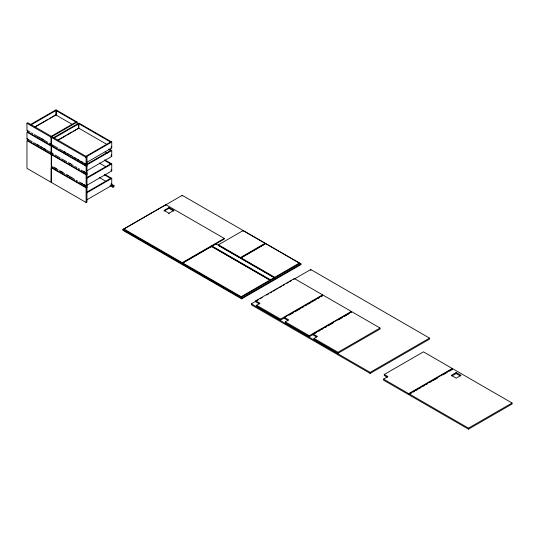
<?xml version="1.0" encoding="UTF-8"?>
<svg xmlns="http://www.w3.org/2000/svg" width="539" height="539" viewBox="0 0 539 539"><rect width="100%" height="100%" fill="white"/><g stroke="black" fill="none" stroke-linecap="round" stroke-linejoin="round"><path stroke-width="0.81" d="M27.678 130.546L27.651 132.109L26.95 132.372L26.984 139.143L27.226 138.766M51.394 166.234L51.326 154.605L51.144 182.317L26.95 168.35L26.95 140.861L27.651 140.598L27.826 138.947M51.468 144.54L51.461 144.162M51.872 144.513L51.555 146.413M51.973 144.573L51.966 146.056L51.461 146.359M51.394 152.813L51.151 153.063L51.151 146.305L51.663 146.426M52.02 152.921L51.845 154.565L51.394 154.76M51.973 153.063L51.966 154.545L51.461 154.848M51.973 166.153L51.899 167.804L51.239 167.986L51.239 182.371L86.099 202.496L86.974 201.99L86.974 186.198L83.922 184.601M51.239 144.6L51.239 137.29L52.115 136.785L86.974 156.91L86.974 164.496L86.792 166.261L86.099 166.484L86.159 173.295L86.644 172.621L86.974 172.985L86.974 164.611M86.826 174.589L86.099 174.973L86.159 186.393L86.644 185.719L86.974 186.083L86.974 173.1L86.826 174.589L51.973 154.464M86.099 202.496L86.099 188.104L86.792 187.841L86.826 186.278M27.226 130.276L26.984 130.654L26.95 123.269L27.826 122.764L52.02 136.731L51.144 137.236L26.95 123.269M51.515 152.786L51.178 153.11L51.427 146.17L86.321 166.322M51.333 154.7L27.193 140.719M30.016 124.812L55.962 109.835L77.138 122.057L77.138 125.008M31.188 124.812L55.962 110.508L55.962 115.002L34.826 127.204M76.558 121.72L76.262 122.225L55.672 110.34L56.548 110.172M34.536 127.036L44.852 121.08M45.471 120.729L47.701 119.436M49.11 118.62L50.572 117.778M51.98 116.97L55.544 114.908M50.605 136.704L51.488 136.535M51.192 136.367L75.972 122.057M51.192 137.041L77.138 122.057M53.664 137.634L78.889 123.074L111.748 142.04L111.748 147.942L86.523 162.508M53.819 137.883L53.819 138.22M107.288 144.634L78.6 128.073L78.6 123.579L79.476 123.411M54.116 138.051L78.889 123.748L78.889 128.242L57.761 140.443M57.808 140.079L62.794 137.202M63.299 136.906L65.643 135.552M66.937 134.804L72.058 131.853M73.486 131.031L78.6 128.073M85.802 156.35L110.583 142.04M111.169 141.703L110.872 142.208L78.6 123.579M85.802 157.024L111.748 142.04M51.239 137.29L86.099 157.415L86.974 156.91M111.169 146.541L111.458 146.372L111.169 147.214M86.536 164.415L110.583 150.529M111.169 150.192L110.872 150.698L108.723 149.458M86.523 165.096L111.748 150.529L111.748 156.431L86.523 170.998M111.169 155.03L111.458 154.861L111.169 155.704M86.536 177.796L110.583 163.91M111.169 163.573L110.872 164.078L104.418 160.352M86.523 178.47L111.748 163.91L111.748 170.937L86.523 185.497M111.169 169.529L111.458 169.361L111.169 170.203M86.536 192.295L110.583 178.409M111.169 178.072L110.872 178.577L104.418 174.852M86.523 192.975L111.748 178.409L111.748 185.436L86.523 200.003M111.169 184.035L111.458 183.866L111.169 184.709M111.56 185.382L113.015 186.224L113.992 185.665L113.992 186.676L113.015 187.235L110.104 185.557M123.822 228.947L165.837 204.692L224.251 238.413L224.251 239.094L182.243 263.349L123.822 229.621L123.822 228.947L182.243 262.668L224.251 238.413M122.852 229.621L182.243 195.334L301.018 263.908L301.018 264.582L241.634 298.869L122.852 230.294L122.852 229.621L241.634 298.195L301.018 263.908M173.821 210.426L168.95 207.609L164.085 210.426L168.95 213.235L173.821 210.426L173.821 211.099L168.95 208.29L164.085 211.099M182.728 262.951L211.544 246.316L269.965 280.037L269.965 280.711L241.142 297.353L182.728 263.625L182.728 262.951L241.142 296.679L269.965 280.037M212.036 246.033L215.829 243.837L274.243 277.565L274.243 278.239L270.45 280.435L212.036 246.707L212.036 246.033L270.45 279.761L274.243 277.565M239.801 257.79L218.457 245.467L218.457 244.794L243.042 230.604L265.094 243.332L265.094 244.012L240.509 258.201L240.509 257.527L265.094 243.332M241 257.81L265.579 243.615L299.313 263.093L299.313 263.766L274.735 277.962L241 258.484L241 257.81L274.735 277.289L299.313 263.093M259.279 303.888L255.749 301.847L255.749 300.836L294.355 278.548L322.585 294.853L322.585 295.864L321.136 296.699M293.371 279.566L310.754 269.527L429.536 338.108L429.536 339.119L370.145 373.406L251.369 304.831L251.369 303.814L258.612 299.637M260.061 298.801L262.23 297.541M266.576 295.035L268.752 293.782M270.201 292.947L271.649 292.111M273.098 291.276L275.267 290.016M276.716 289.18L278.164 288.345M279.613 287.509L281.789 286.256M283.231 285.421L284.68 284.585M286.856 283.325L288.304 282.49M289.753 281.654L291.201 280.819M284.922 317.606L280.576 320.119L256.577 306.26L256.577 305.249L259.98 303.282L255.749 300.836M256.577 305.249L280.576 319.108L322.585 294.853M288.001 320.469L284.471 318.434L284.471 317.417L323.07 295.129L351.307 311.434L351.307 312.445M289.268 315.099L293.614 312.593M295.062 311.758L300.129 308.827M301.577 307.991L303.753 306.738M305.202 305.903L306.651 305.061M308.099 304.225L310.275 302.972M311.724 302.136L313.172 301.301M314.621 300.466L316.07 299.63M318.239 298.37L319.688 297.535M313.644 334.193L309.298 336.7L285.299 322.848L285.299 321.83L288.702 319.863L284.471 317.417M285.299 321.83L309.298 335.689L351.307 311.434M313.193 334.005L351.792 311.717L380.029 328.015L380.029 329.026L338.02 353.281L314.021 339.429L314.021 338.418L317.424 336.451L313.193 334.005L313.193 335.015L316.723 337.05M315.093 333.358L316.541 332.516M318.711 331.263L320.159 330.427M321.608 329.592L323.056 328.756M325.233 327.503L326.681 326.661M328.13 325.825L333.196 322.901M338.27 319.971L342.615 317.464M344.064 316.629L349.137 313.698M314.021 338.418L338.02 352.27L380.029 328.015M251.369 303.814L370.145 372.395L429.536 338.108M387.305 377.239L384.267 375.488L384.267 374.477L423.452 351.846L452.268 368.487L452.268 369.498L449.364 371.176M411.607 392.978L408.703 394.656L383.532 380.123L383.532 379.112L387.918 376.579L384.267 374.477M383.532 379.112L408.703 393.638L452.268 368.487M409.189 393.921L452.76 368.77L512.05 403.004L512.05 404.014L468.479 429.165L409.189 394.932L409.189 393.921L468.479 428.155L512.05 403.004M413.056 392.136L414.511 391.301M415.96 390.458L418.143 389.205M419.591 388.363L421.047 387.528M423.223 386.268L424.678 385.432M426.127 384.59L427.582 383.755M429.758 382.495L431.213 381.659M432.662 380.817L437.749 377.886M442.829 374.949L447.188 372.436M456.176 372.53L451.311 375.339L456.176 378.149L461.047 375.339L456.176 372.53L456.176 373.54L460.346 375.946M452.005 375.946L456.176 373.54M51.663 154.915L51.373 154.626L86.348 174.939M55.672 114.834L72.711 124.677M111.169 147.605L111.748 147.942M109.006 148.946L111.748 150.529M105.139 151.883L107.288 153.123M111.169 156.094L111.748 156.431M104.687 159.827L111.748 163.91M99.398 163.074L105.853 166.8M111.169 170.6L111.748 170.937M104.687 174.333L111.748 178.409M39.064 137.122L40.486 137.944M41.914 138.766L43.336 139.588M64.316 151.702L65.771 152.537M67.22 153.372L69.396 154.632M70.852 155.475L72.307 156.31M74.483 157.57L75.932 158.405M77.387 159.248L78.842 160.083M81.018 161.343L82.467 162.178M83.922 163.021L86.826 164.698M27.907 130.842L30.043 132.075M31.464 132.897L32.886 133.719M34.307 134.541L39.293 137.418M40.715 138.24L47.83 142.35M49.251 143.172L51.387 144.405M52.937 145.294L58.023 148.232M59.472 149.074L68.183 154.1M69.639 154.942L71.094 155.778M72.543 156.62L86.341 164.584M27.678 131.954L51.872 145.921M51.973 145.975L86.826 166.1M218.457 244.794L240.509 257.527M111.081 183.981L113.992 185.665M99.398 177.574L105.853 181.299M111.169 185.099L111.748 185.436M37.642 144.789L39.778 146.022M41.2 146.844L42.621 147.659M44.05 148.481L45.471 149.303M69.396 163.122L71.579 164.382M83.195 171.085L84.65 171.928M27.193 138.921L32.172 141.797M33.6 142.619L38.579 145.496M40.001 146.318L41.422 147.14M42.85 147.962L50.673 152.483M51.488 152.948L53.664 154.208M55.113 155.043L60.2 157.981M61.648 158.816L66.735 161.754M68.183 162.589L70.366 163.849M71.815 164.685L73.27 165.527M74.719 166.362L76.902 167.622M78.35 168.458L79.806 169.3M81.254 170.135L86.341 173.073M27.678 140.443L51.872 154.41M54.877 167.831L56.325 168.673M60.685 171.186L62.861 172.446M67.22 174.959L69.396 176.219M70.852 177.055L72.307 177.897M81.018 182.923L82.467 183.765M52.937 166.881L58.023 169.819M59.472 170.654L64.559 173.592M66.007 174.427L68.183 175.687M69.639 176.522L71.094 177.365M72.543 178.2L74.719 179.46M76.174 180.296L77.629 181.138M79.078 181.973L86.341 186.171M51.973 167.562L86.826 187.687M86.341 187.97L51.495 167.912M51.158 144.607L51.144 137.236M51.394 146.271L27.199 132.304M468.479 428.155L468.479 429.165M408.703 393.638L408.703 394.656M370.145 372.395L370.145 373.406M338.02 352.27L338.02 353.281M310.754 269.527L310.754 270.538M309.298 335.689L309.298 336.7M280.576 319.108L280.576 320.119M274.735 277.289L274.735 277.962M270.45 279.761L270.45 280.435M243.042 230.604L243.042 231.278M241.634 298.195L241.634 298.869M241.142 296.679L241.142 297.353M215.829 243.837L215.829 244.517M211.544 246.316L211.544 246.99M182.243 195.334L182.243 196.007M182.243 262.668L182.243 263.349M168.95 207.609L168.95 208.29M168.95 213.235L168.95 213.909M165.837 204.692L165.837 205.366M113.015 186.224L113.015 187.235M86.826 164.584L86.644 164.132L86.099 164.759L86.099 157.415M56.258 110.34L56.258 114.834"/></g></svg>
